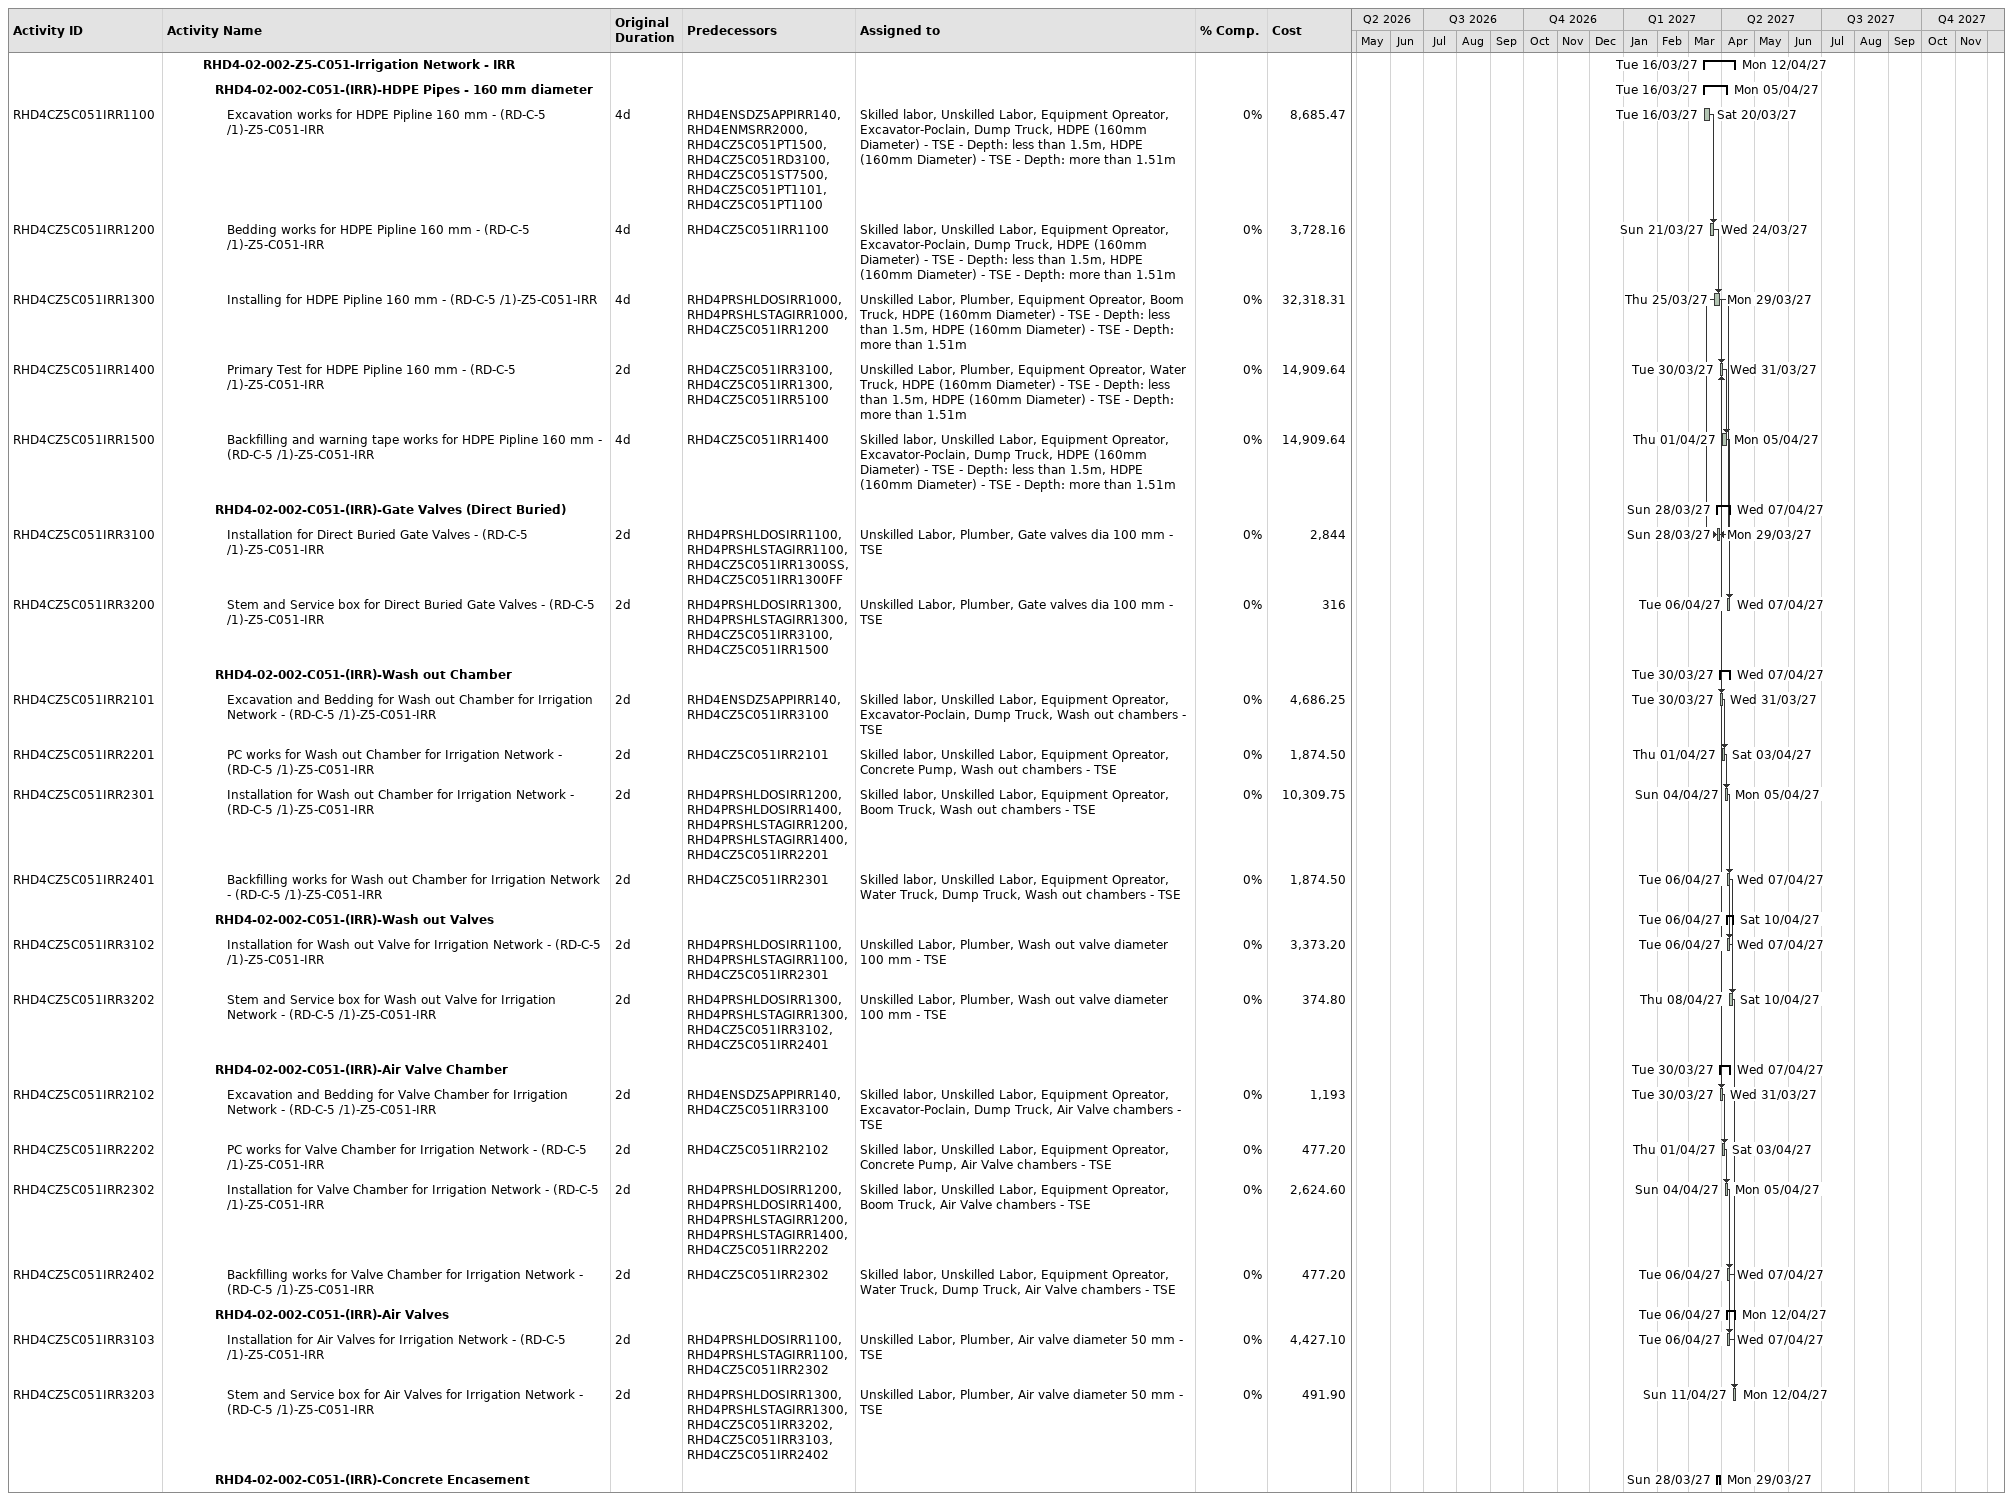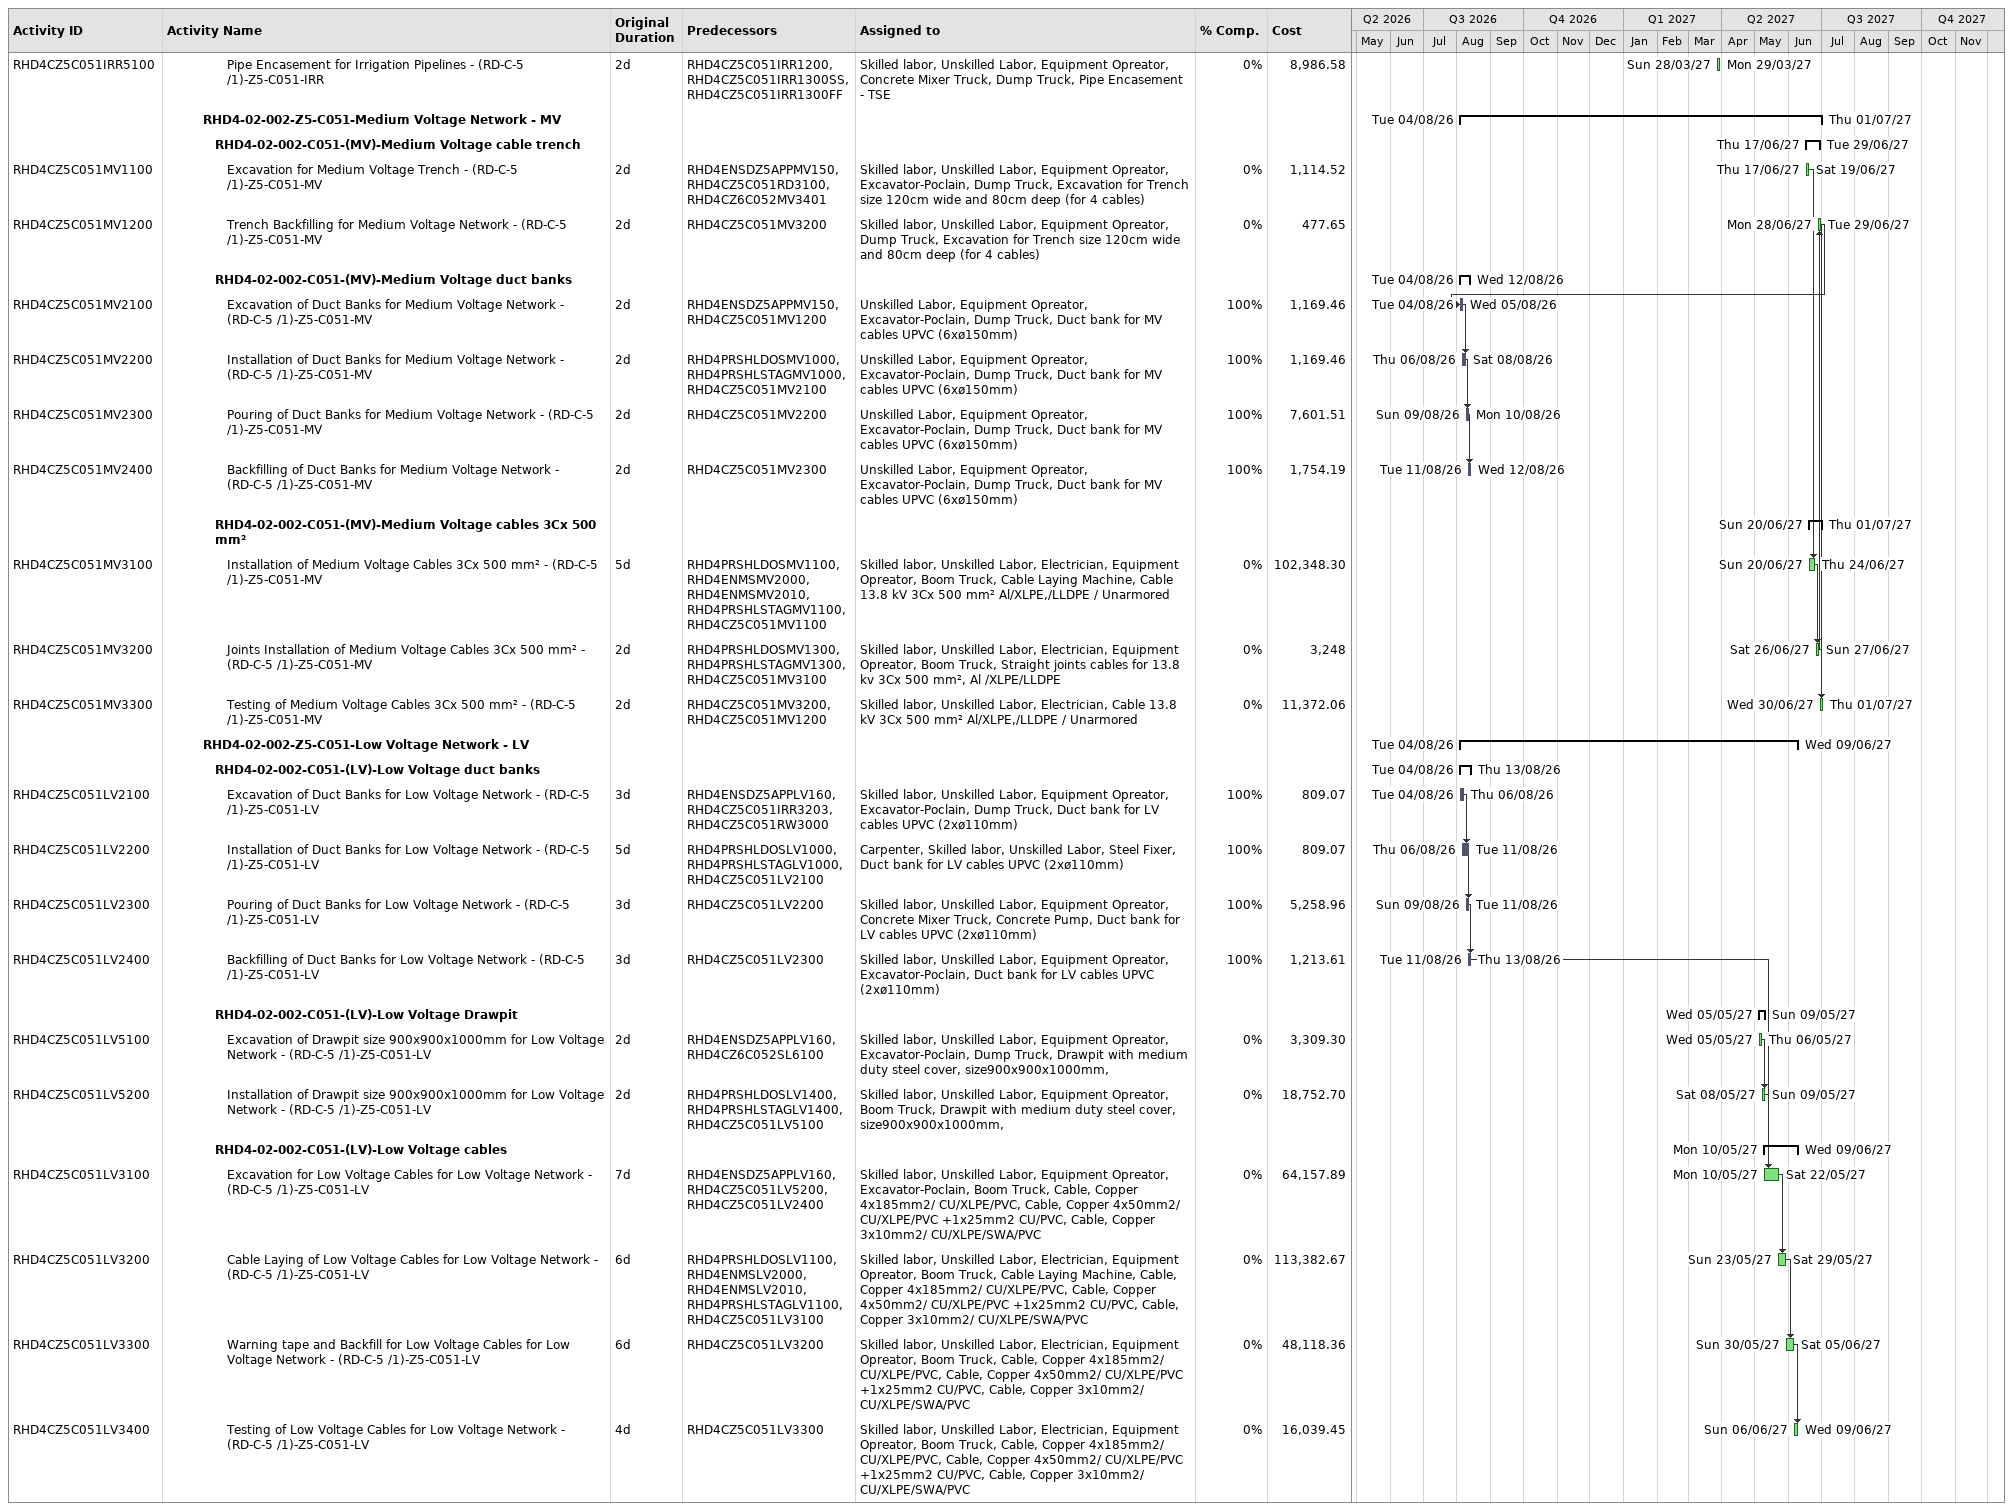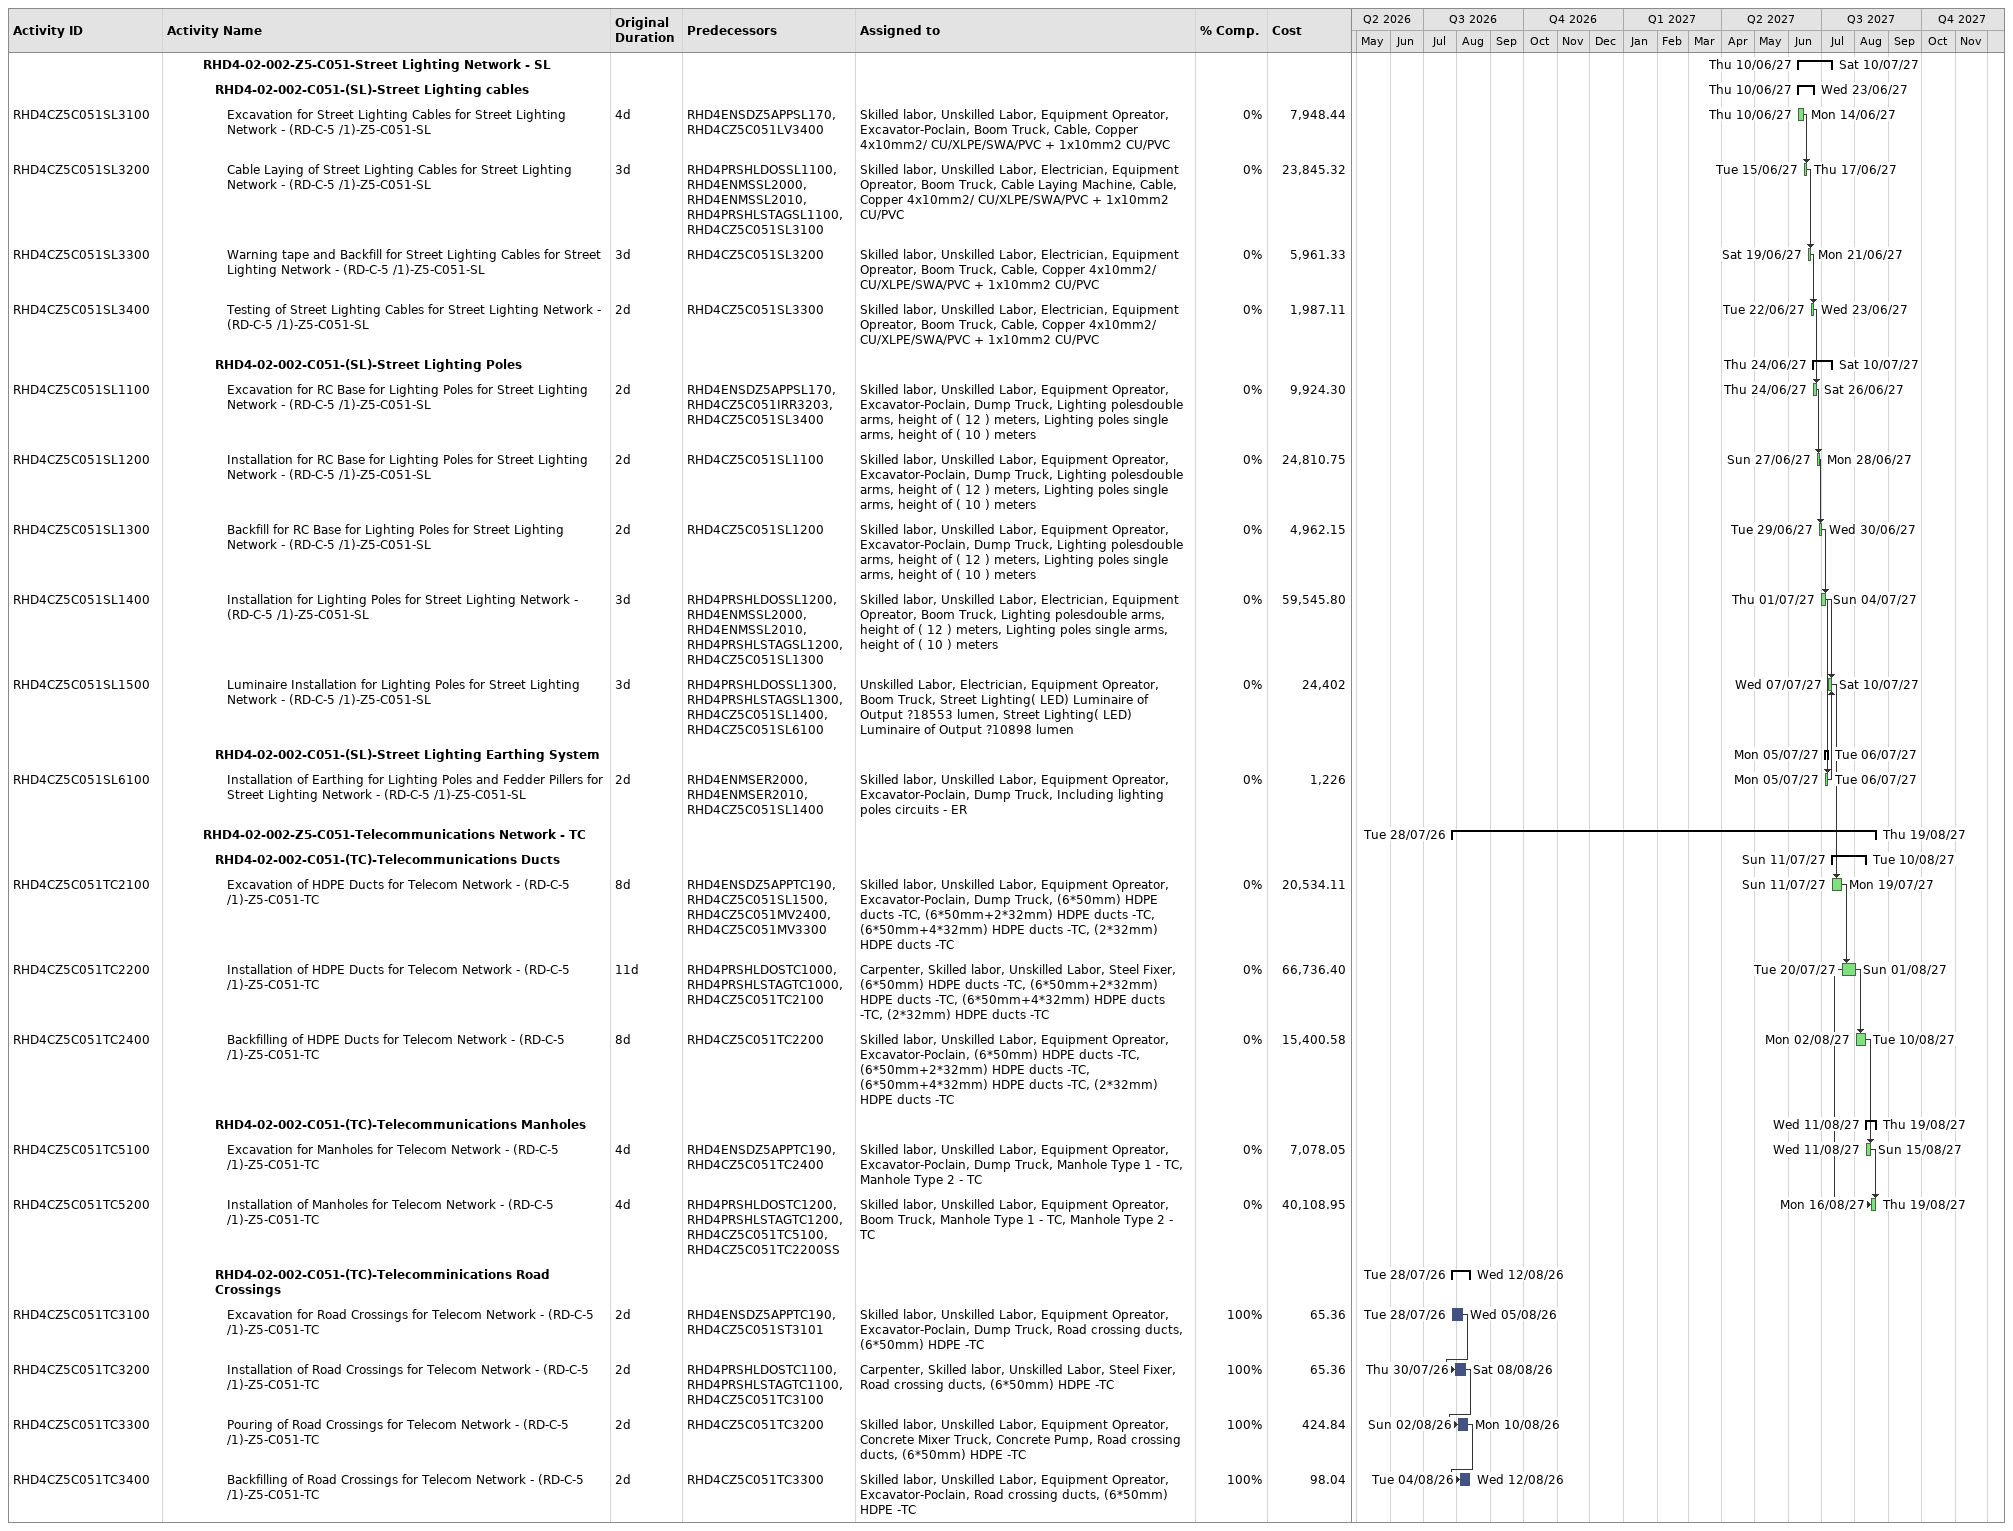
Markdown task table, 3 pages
| ID | Level | Task | Original duration | Start | Finish | Predecessors | Resources | % complete | Cost |
|---|---|---|---|---|---|---|---|---|---|
|  | 4 | **RHD4-02-002-Z5-C051-Irrigation Network - IRR** |  | 2027-03-16 | 2027-04-12 |  |  |  |  |
|  | 5 | **RHD4-02-002-C051-(IRR)-HDPE Pipes - 160 mm diameter** |  | 2027-03-16 | 2027-04-05 |  |  |  |  |
| RHD4CZ5C051IRR1100 | 6 | Excavation works for HDPE Pipline 160 mm - (RD-C-5 /1)-Z5-C051-IRR | 4d | 2027-03-16 | 2027-03-20 | RHD4ENSDZ5APPIRR140, RHD4ENMSRR2000, RHD4CZ5C051PT1500, RHD4CZ5C051RD3100, RHD4CZ5C051ST7500, RHD4CZ5C051PT1101, RHD4CZ5C051PT1100 | Skilled labor, Unskilled Labor, Equipment Opreator, Excavator-Poclain, Dump Truck, HDPE (160mm Diameter) - TSE - Depth: less than 1.5m, HDPE (160mm Diameter) - TSE - Depth: more than 1.51m | 0 | 8685.47 |
| RHD4CZ5C051IRR1200 | 6 | Bedding works for HDPE Pipline 160 mm - (RD-C-5 /1)-Z5-C051-IRR | 4d | 2027-03-21 | 2027-03-24 | RHD4CZ5C051IRR1100 | Skilled labor, Unskilled Labor, Equipment Opreator, Excavator-Poclain, Dump Truck, HDPE (160mm Diameter) - TSE - Depth: less than 1.5m, HDPE (160mm Diameter) - TSE - Depth: more than 1.51m | 0 | 3728.16 |
| RHD4CZ5C051IRR1300 | 6 | Installing for HDPE Pipline 160 mm - (RD-C-5 /1)-Z5-C051-IRR | 4d | 2027-03-25 | 2027-03-29 | RHD4PRSHLDOSIRR1000, RHD4PRSHLSTAGIRR1000, RHD4CZ5C051IRR1200 | Unskilled Labor, Plumber, Equipment Opreator, Boom Truck, HDPE (160mm Diameter) - TSE - Depth: less than 1.5m, HDPE (160mm Diameter) - TSE - Depth: more than 1.51m | 0 | 32318.31 |
| RHD4CZ5C051IRR1400 | 6 | Primary Test for HDPE Pipline 160 mm - (RD-C-5 /1)-Z5-C051-IRR | 2d | 2027-03-30 | 2027-03-31 | RHD4CZ5C051IRR3100, RHD4CZ5C051IRR1300, RHD4CZ5C051IRR5100 | Unskilled Labor, Plumber, Equipment Opreator, Water Truck, HDPE (160mm Diameter) - TSE - Depth: less than 1.5m, HDPE (160mm Diameter) - TSE - Depth: more than 1.51m | 0 | 14909.64 |
| RHD4CZ5C051IRR1500 | 6 | Backfilling and warning tape works for HDPE Pipline 160 mm - (RD-C-5 /1)-Z5-C051-IRR | 4d | 2027-04-01 | 2027-04-05 | RHD4CZ5C051IRR1400 | Skilled labor, Unskilled Labor, Equipment Opreator, Excavator-Poclain, Dump Truck, HDPE (160mm Diameter) - TSE - Depth: less than 1.5m, HDPE (160mm Diameter) - TSE - Depth: more than 1.51m | 0 | 14909.64 |
|  | 5 | **RHD4-02-002-C051-(IRR)-Gate Valves (Direct Buried)** |  | 2027-03-28 | 2027-04-07 |  |  |  |  |
| RHD4CZ5C051IRR3100 | 6 | Installation for Direct Buried Gate Valves - (RD-C-5 /1)-Z5-C051-IRR | 2d | 2027-03-28 | 2027-03-29 | RHD4PRSHLDOSIRR1100, RHD4PRSHLSTAGIRR1100, RHD4CZ5C051IRR1300SS, RHD4CZ5C051IRR1300FF | Unskilled Labor, Plumber, Gate valves dia 100 mm - TSE | 0 | 2844 |
| RHD4CZ5C051IRR3200 | 6 | Stem and Service box for Direct Buried Gate Valves - (RD-C-5 /1)-Z5-C051-IRR | 2d | 2027-04-06 | 2027-04-07 | RHD4PRSHLDOSIRR1300, RHD4PRSHLSTAGIRR1300, RHD4CZ5C051IRR3100, RHD4CZ5C051IRR1500 | Unskilled Labor, Plumber, Gate valves dia 100 mm - TSE | 0 | 316 |
|  | 5 | **RHD4-02-002-C051-(IRR)-Wash out Chamber** |  | 2027-03-30 | 2027-04-07 |  |  |  |  |
| RHD4CZ5C051IRR2101 | 6 | Excavation and Bedding for Wash out Chamber for Irrigation Network - (RD-C-5 /1)-Z5-C051-IRR | 2d | 2027-03-30 | 2027-03-31 | RHD4ENSDZ5APPIRR140, RHD4CZ5C051IRR3100 | Skilled labor, Unskilled Labor, Equipment Opreator, Excavator-Poclain, Dump Truck, Wash out chambers - TSE | 0 | 4686.25 |
| RHD4CZ5C051IRR2201 | 6 | PC works for Wash out Chamber for Irrigation Network - (RD-C-5 /1)-Z5-C051-IRR | 2d | 2027-04-01 | 2027-04-03 | RHD4CZ5C051IRR2101 | Skilled labor, Unskilled Labor, Equipment Opreator, Concrete Pump, Wash out chambers - TSE | 0 | 1874.50 |
| RHD4CZ5C051IRR2301 | 6 | Installation for Wash out Chamber for Irrigation Network - (RD-C-5 /1)-Z5-C051-IRR | 2d | 2027-04-04 | 2027-04-05 | RHD4PRSHLDOSIRR1200, RHD4PRSHLDOSIRR1400, RHD4PRSHLSTAGIRR1200, RHD4PRSHLSTAGIRR1400, RHD4CZ5C051IRR2201 | Skilled labor, Unskilled Labor, Equipment Opreator, Boom Truck, Wash out chambers - TSE | 0 | 10309.75 |
| RHD4CZ5C051IRR2401 | 6 | Backfilling works for Wash out Chamber for Irrigation Network - (RD-C-5 /1)-Z5-C051-IRR | 2d | 2027-04-06 | 2027-04-07 | RHD4CZ5C051IRR2301 | Skilled labor, Unskilled Labor, Equipment Opreator, Water Truck, Dump Truck, Wash out chambers - TSE | 0 | 1874.50 |
|  | 5 | **RHD4-02-002-C051-(IRR)-Wash out Valves** |  | 2027-04-06 | 2027-04-10 |  |  |  |  |
| RHD4CZ5C051IRR3102 | 6 | Installation for Wash out Valve for Irrigation Network - (RD-C-5 /1)-Z5-C051-IRR | 2d | 2027-04-06 | 2027-04-07 | RHD4PRSHLDOSIRR1100, RHD4PRSHLSTAGIRR1100, RHD4CZ5C051IRR2301 | Unskilled Labor, Plumber, Wash out valve diameter 100 mm - TSE | 0 | 3373.20 |
| RHD4CZ5C051IRR3202 | 6 | Stem and Service box for Wash out Valve for Irrigation Network - (RD-C-5 /1)-Z5-C051-IRR | 2d | 2027-04-08 | 2027-04-10 | RHD4PRSHLDOSIRR1300, RHD4PRSHLSTAGIRR1300, RHD4CZ5C051IRR3102, RHD4CZ5C051IRR2401 | Unskilled Labor, Plumber, Wash out valve diameter 100 mm - TSE | 0 | 374.80 |
|  | 5 | **RHD4-02-002-C051-(IRR)-Air Valve Chamber** |  | 2027-03-30 | 2027-04-07 |  |  |  |  |
| RHD4CZ5C051IRR2102 | 6 | Excavation and Bedding for Valve Chamber for Irrigation Network - (RD-C-5 /1)-Z5-C051-IRR | 2d | 2027-03-30 | 2027-03-31 | RHD4ENSDZ5APPIRR140, RHD4CZ5C051IRR3100 | Skilled labor, Unskilled Labor, Equipment Opreator, Excavator-Poclain, Dump Truck, Air Valve chambers - TSE | 0 | 1193 |
| RHD4CZ5C051IRR2202 | 6 | PC works for Valve Chamber for Irrigation Network - (RD-C-5 /1)-Z5-C051-IRR | 2d | 2027-04-01 | 2027-04-03 | RHD4CZ5C051IRR2102 | Skilled labor, Unskilled Labor, Equipment Opreator, Concrete Pump, Air Valve chambers - TSE | 0 | 477.20 |
| RHD4CZ5C051IRR2302 | 6 | Installation for Valve Chamber for Irrigation Network - (RD-C-5 /1)-Z5-C051-IRR | 2d | 2027-04-04 | 2027-04-05 | RHD4PRSHLDOSIRR1200, RHD4PRSHLDOSIRR1400, RHD4PRSHLSTAGIRR1200, RHD4PRSHLSTAGIRR1400, RHD4CZ5C051IRR2202 | Skilled labor, Unskilled Labor, Equipment Opreator, Boom Truck, Air Valve chambers - TSE | 0 | 2624.60 |
| RHD4CZ5C051IRR2402 | 6 | Backfilling works for Valve Chamber for Irrigation Network - (RD-C-5 /1)-Z5-C051-IRR | 2d | 2027-04-06 | 2027-04-07 | RHD4CZ5C051IRR2302 | Skilled labor, Unskilled Labor, Equipment Opreator, Water Truck, Dump Truck, Air Valve chambers - TSE | 0 | 477.20 |
|  | 5 | **RHD4-02-002-C051-(IRR)-Air Valves** |  | 2027-04-06 | 2027-04-12 |  |  |  |  |
| RHD4CZ5C051IRR3103 | 6 | Installation for Air Valves for Irrigation Network - (RD-C-5 /1)-Z5-C051-IRR | 2d | 2027-04-06 | 2027-04-07 | RHD4PRSHLDOSIRR1100, RHD4PRSHLSTAGIRR1100, RHD4CZ5C051IRR2302 | Unskilled Labor, Plumber, Air valve diameter 50 mm - TSE | 0 | 4427.10 |
| RHD4CZ5C051IRR3203 | 6 | Stem and Service box for Air Valves for Irrigation Network - (RD-C-5 /1)-Z5-C051-IRR | 2d | 2027-04-11 | 2027-04-12 | RHD4PRSHLDOSIRR1300, RHD4PRSHLSTAGIRR1300, RHD4CZ5C051IRR3202, RHD4CZ5C051IRR3103, RHD4CZ5C051IRR2402 | Unskilled Labor, Plumber, Air valve diameter 50 mm - TSE | 0 | 491.90 |
|  | 5 | **RHD4-02-002-C051-(IRR)-Concrete Encasement** |  | 2027-03-28 | 2027-03-29 |  |  |  |  |
| RHD4CZ5C051IRR5100 | 6 | Pipe Encasement for Irrigation Pipelines - (RD-C-5 /1)-Z5-C051-IRR | 2d | 2027-03-28 | 2027-03-29 | RHD4CZ5C051IRR1200, RHD4CZ5C051IRR1300SS, RHD4CZ5C051IRR1300FF | Skilled labor, Unskilled Labor, Equipment Opreator, Concrete Mixer Truck, Dump Truck, Pipe Encasement - TSE | 0 | 8986.58 |
|  | 4 | **RHD4-02-002-Z5-C051-Medium Voltage Network - MV** |  | 2026-08-04 | 2027-07-01 |  |  |  |  |
|  | 5 | **RHD4-02-002-C051-(MV)-Medium Voltage cable trench** |  | 2027-06-17 | 2027-06-29 |  |  |  |  |
| RHD4CZ5C051MV1100 | 6 | Excavation for Medium Voltage Trench - (RD-C-5 /1)-Z5-C051-MV | 2d | 2027-06-17 | 2027-06-19 | RHD4ENSDZ5APPMV150, RHD4CZ5C051RD3100, RHD4CZ6C052MV3401 | Skilled labor, Unskilled Labor, Equipment Opreator, Excavator-Poclain, Dump Truck, Excavation for Trench size 120cm wide and 80cm deep (for 4 cables) | 0 | 1114.52 |
| RHD4CZ5C051MV1200 | 6 | Trench Backfilling for Medium Voltage Network - (RD-C-5 /1)-Z5-C051-MV | 2d | 2027-06-28 | 2027-06-29 | RHD4CZ5C051MV3200 | Skilled labor, Unskilled Labor, Equipment Opreator, Dump Truck, Excavation for Trench size 120cm wide and 80cm deep (for 4 cables) | 0 | 477.65 |
|  | 5 | **RHD4-02-002-C051-(MV)-Medium Voltage duct banks** |  | 2026-08-04 | 2026-08-12 |  |  |  |  |
| RHD4CZ5C051MV2100 | 6 | Excavation of Duct Banks for Medium Voltage Network - (RD-C-5 /1)-Z5-C051-MV | 2d | 2026-08-04 | 2026-08-05 | RHD4ENSDZ5APPMV150, RHD4CZ5C051MV1200 | Unskilled Labor, Equipment Opreator, Excavator-Poclain, Dump Truck, Duct bank for MV cables UPVC (6xø150mm) | 100 | 1169.46 |
| RHD4CZ5C051MV2200 | 6 | Installation of Duct Banks for Medium Voltage Network - (RD-C-5 /1)-Z5-C051-MV | 2d | 2026-08-06 | 2026-08-08 | RHD4PRSHLDOSMV1000, RHD4PRSHLSTAGMV1000, RHD4CZ5C051MV2100 | Unskilled Labor, Equipment Opreator, Excavator-Poclain, Dump Truck, Duct bank for MV cables UPVC (6xø150mm) | 100 | 1169.46 |
| RHD4CZ5C051MV2300 | 6 | Pouring of Duct Banks for Medium Voltage Network - (RD-C-5 /1)-Z5-C051-MV | 2d | 2026-08-09 | 2026-08-10 | RHD4CZ5C051MV2200 | Unskilled Labor, Equipment Opreator, Excavator-Poclain, Dump Truck, Duct bank for MV cables UPVC (6xø150mm) | 100 | 7601.51 |
| RHD4CZ5C051MV2400 | 6 | Backfilling of Duct Banks for Medium Voltage Network - (RD-C-5 /1)-Z5-C051-MV | 2d | 2026-08-11 | 2026-08-12 | RHD4CZ5C051MV2300 | Unskilled Labor, Equipment Opreator, Excavator-Poclain, Dump Truck, Duct bank for MV cables UPVC (6xø150mm) | 100 | 1754.19 |
|  | 5 | **RHD4-02-002-C051-(MV)-Medium Voltage cables 3Cx 500 mm²** |  | 2027-06-20 | 2027-07-01 |  |  |  |  |
| RHD4CZ5C051MV3100 | 6 | Installation of Medium Voltage Cables 3Cx 500 mm² - (RD-C-5 /1)-Z5-C051-MV | 5d | 2027-06-20 | 2027-06-24 | RHD4PRSHLDOSMV1100, RHD4ENMSMV2000, RHD4ENMSMV2010, RHD4PRSHLSTAGMV1100, RHD4CZ5C051MV1100 | Skilled labor, Unskilled Labor, Electrician, Equipment Opreator, Boom Truck, Cable Laying Machine, Cable 13.8 kV 3Cx 500 mm² Al/XLPE,/LLDPE / Unarmored | 0 | 102348.30 |
| RHD4CZ5C051MV3200 | 6 | Joints Installation of Medium Voltage Cables 3Cx 500 mm² - (RD-C-5 /1)-Z5-C051-MV | 2d | 2027-06-26 | 2027-06-27 | RHD4PRSHLDOSMV1300, RHD4PRSHLSTAGMV1300, RHD4CZ5C051MV3100 | Skilled labor, Unskilled Labor, Electrician, Equipment Opreator, Boom Truck, Straight joints cables for 13.8 kv 3Cx 500 mm², Al /XLPE/LLDPE | 0 | 3248 |
| RHD4CZ5C051MV3300 | 6 | Testing of Medium Voltage Cables 3Cx 500 mm² - (RD-C-5 /1)-Z5-C051-MV | 2d | 2027-06-30 | 2027-07-01 | RHD4CZ5C051MV3200, RHD4CZ5C051MV1200 | Skilled labor, Unskilled Labor, Electrician, Cable 13.8 kV 3Cx 500 mm² Al/XLPE,/LLDPE / Unarmored | 0 | 11372.06 |
|  | 4 | **RHD4-02-002-Z5-C051-Low Voltage Network - LV** |  | 2026-08-04 | 2027-06-09 |  |  |  |  |
|  | 5 | **RHD4-02-002-C051-(LV)-Low Voltage duct banks** |  | 2026-08-04 | 2026-08-13 |  |  |  |  |
| RHD4CZ5C051LV2100 | 6 | Excavation of Duct Banks for Low Voltage Network - (RD-C-5 /1)-Z5-C051-LV | 3d | 2026-08-04 | 2026-08-06 | RHD4ENSDZ5APPLV160, RHD4CZ5C051IRR3203, RHD4CZ5C051RW3000 | Skilled labor, Unskilled Labor, Equipment Opreator, Excavator-Poclain, Dump Truck, Duct bank for LV cables UPVC (2xø110mm) | 100 | 809.07 |
| RHD4CZ5C051LV2200 | 6 | Installation of Duct Banks for Low Voltage Network - (RD-C-5 /1)-Z5-C051-LV | 5d | 2026-08-06 | 2026-08-11 | RHD4PRSHLDOSLV1000, RHD4PRSHLSTAGLV1000, RHD4CZ5C051LV2100 | Carpenter, Skilled labor, Unskilled Labor, Steel Fixer, Duct bank for LV cables UPVC (2xø110mm) | 100 | 809.07 |
| RHD4CZ5C051LV2300 | 6 | Pouring of Duct Banks for Low Voltage Network - (RD-C-5 /1)-Z5-C051-LV | 3d | 2026-08-09 | 2026-08-11 | RHD4CZ5C051LV2200 | Skilled labor, Unskilled Labor, Equipment Opreator, Concrete Mixer Truck, Concrete Pump, Duct bank for LV cables UPVC (2xø110mm) | 100 | 5258.96 |
| RHD4CZ5C051LV2400 | 6 | Backfilling of Duct Banks for Low Voltage Network - (RD-C-5 /1)-Z5-C051-LV | 3d | 2026-08-11 | 2026-08-13 | RHD4CZ5C051LV2300 | Skilled labor, Unskilled Labor, Equipment Opreator, Excavator-Poclain, Duct bank for LV cables UPVC (2xø110mm) | 100 | 1213.61 |
|  | 5 | **RHD4-02-002-C051-(LV)-Low Voltage Drawpit** |  | 2027-05-05 | 2027-05-09 |  |  |  |  |
| RHD4CZ5C051LV5100 | 6 | Excavation of Drawpit size 900x900x1000mm for Low Voltage Network - (RD-C-5 /1)-Z5-C051-LV | 2d | 2027-05-05 | 2027-05-06 | RHD4ENSDZ5APPLV160, RHD4CZ6C052SL6100 | Skilled labor, Unskilled Labor, Equipment Opreator, Excavator-Poclain, Dump Truck, Drawpit with medium duty steel cover, size900x900x1000mm, | 0 | 3309.30 |
| RHD4CZ5C051LV5200 | 6 | Installation of Drawpit size 900x900x1000mm for Low Voltage Network - (RD-C-5 /1)-Z5-C051-LV | 2d | 2027-05-08 | 2027-05-09 | RHD4PRSHLDOSLV1400, RHD4PRSHLSTAGLV1400, RHD4CZ5C051LV5100 | Skilled labor, Unskilled Labor, Equipment Opreator, Boom Truck, Drawpit with medium duty steel cover, size900x900x1000mm, | 0 | 18752.70 |
|  | 5 | **RHD4-02-002-C051-(LV)-Low Voltage cables** |  | 2027-05-10 | 2027-06-09 |  |  |  |  |
| RHD4CZ5C051LV3100 | 6 | Excavation for Low Voltage Cables for Low Voltage Network - (RD-C-5 /1)-Z5-C051-LV | 7d | 2027-05-10 | 2027-05-22 | RHD4ENSDZ5APPLV160, RHD4CZ5C051LV5200, RHD4CZ5C051LV2400 | Skilled labor, Unskilled Labor, Equipment Opreator, Excavator-Poclain, Boom Truck, Cable, Copper 4x185mm2/ CU/XLPE/PVC, Cable, Copper 4x50mm2/ CU/XLPE/PVC +1x25mm2 CU/PVC, Cable, Copper 3x10mm2/ CU/XLPE/SWA/PVC | 0 | 64157.89 |
| RHD4CZ5C051LV3200 | 6 | Cable Laying of Low Voltage Cables for Low Voltage Network - (RD-C-5 /1)-Z5-C051-LV | 6d | 2027-05-23 | 2027-05-29 | RHD4PRSHLDOSLV1100, RHD4ENMSLV2000, RHD4ENMSLV2010, RHD4PRSHLSTAGLV1100, RHD4CZ5C051LV3100 | Skilled labor, Unskilled Labor, Electrician, Equipment Opreator, Boom Truck, Cable Laying Machine, Cable, Copper 4x185mm2/ CU/XLPE/PVC, Cable, Copper 4x50mm2/ CU/XLPE/PVC +1x25mm2 CU/PVC, Cable, Copper 3x10mm2/ CU/XLPE/SWA/PVC | 0 | 113382.67 |
| RHD4CZ5C051LV3300 | 6 | Warning tape and Backfill for Low Voltage Cables for Low Voltage Network - (RD-C-5 /1)-Z5-C051-LV | 6d | 2027-05-30 | 2027-06-05 | RHD4CZ5C051LV3200 | Skilled labor, Unskilled Labor, Electrician, Equipment Opreator, Boom Truck, Cable, Copper 4x185mm2/ CU/XLPE/PVC, Cable, Copper 4x50mm2/ CU/XLPE/PVC +1x25mm2 CU/PVC, Cable, Copper 3x10mm2/ CU/XLPE/SWA/PVC | 0 | 48118.36 |
| RHD4CZ5C051LV3400 | 6 | Testing of Low Voltage Cables for Low Voltage Network - (RD-C-5 /1)-Z5-C051-LV | 4d | 2027-06-06 | 2027-06-09 | RHD4CZ5C051LV3300 | Skilled labor, Unskilled Labor, Electrician, Equipment Opreator, Boom Truck, Cable, Copper 4x185mm2/ CU/XLPE/PVC, Cable, Copper 4x50mm2/ CU/XLPE/PVC +1x25mm2 CU/PVC, Cable, Copper 3x10mm2/ CU/XLPE/SWA/PVC | 0 | 16039.45 |
|  | 4 | **RHD4-02-002-Z5-C051-Street Lighting Network - SL** |  | 2027-06-10 | 2027-07-10 |  |  |  |  |
|  | 5 | **RHD4-02-002-C051-(SL)-Street Lighting cables** |  | 2027-06-10 | 2027-06-23 |  |  |  |  |
| RHD4CZ5C051SL3100 | 6 | Excavation for Street Lighting Cables for Street Lighting Network - (RD-C-5 /1)-Z5-C051-SL | 4d | 2027-06-10 | 2027-06-14 | RHD4ENSDZ5APPSL170, RHD4CZ5C051LV3400 | Skilled labor, Unskilled Labor, Equipment Opreator, Excavator-Poclain, Boom Truck, Cable, Copper 4x10mm2/ CU/XLPE/SWA/PVC + 1x10mm2 CU/PVC | 0 | 7948.44 |
| RHD4CZ5C051SL3200 | 6 | Cable Laying of Street Lighting Cables for Street Lighting Network - (RD-C-5 /1)-Z5-C051-SL | 3d | 2027-06-15 | 2027-06-17 | RHD4PRSHLDOSSL1100, RHD4ENMSSL2000, RHD4ENMSSL2010, RHD4PRSHLSTAGSL1100, RHD4CZ5C051SL3100 | Skilled labor, Unskilled Labor, Electrician, Equipment Opreator, Boom Truck, Cable Laying Machine, Cable, Copper 4x10mm2/ CU/XLPE/SWA/PVC + 1x10mm2 CU/PVC | 0 | 23845.32 |
| RHD4CZ5C051SL3300 | 6 | Warning tape and Backfill for Street Lighting Cables for Street Lighting Network - (RD-C-5 /1)-Z5-C051-SL | 3d | 2027-06-19 | 2027-06-21 | RHD4CZ5C051SL3200 | Skilled labor, Unskilled Labor, Electrician, Equipment Opreator, Boom Truck, Cable, Copper 4x10mm2/ CU/XLPE/SWA/PVC + 1x10mm2 CU/PVC | 0 | 5961.33 |
| RHD4CZ5C051SL3400 | 6 | Testing of Street Lighting Cables for Street Lighting Network - (RD-C-5 /1)-Z5-C051-SL | 2d | 2027-06-22 | 2027-06-23 | RHD4CZ5C051SL3300 | Skilled labor, Unskilled Labor, Electrician, Equipment Opreator, Boom Truck, Cable, Copper 4x10mm2/ CU/XLPE/SWA/PVC + 1x10mm2 CU/PVC | 0 | 1987.11 |
|  | 5 | **RHD4-02-002-C051-(SL)-Street Lighting Poles** |  | 2027-06-24 | 2027-07-10 |  |  |  |  |
| RHD4CZ5C051SL1100 | 6 | Excavation for RC Base for Lighting Poles for Street Lighting Network - (RD-C-5 /1)-Z5-C051-SL | 2d | 2027-06-24 | 2027-06-26 | RHD4ENSDZ5APPSL170, RHD4CZ5C051IRR3203, RHD4CZ5C051SL3400 | Skilled labor, Unskilled Labor, Equipment Opreator, Excavator-Poclain, Dump Truck, Lighting polesdouble arms, height of ( 12 ) meters, Lighting poles single arms, height of ( 10 ) meters | 0 | 9924.30 |
| RHD4CZ5C051SL1200 | 6 | Installation for RC Base for Lighting Poles for Street Lighting Network - (RD-C-5 /1)-Z5-C051-SL | 2d | 2027-06-27 | 2027-06-28 | RHD4CZ5C051SL1100 | Skilled labor, Unskilled Labor, Equipment Opreator, Excavator-Poclain, Dump Truck, Lighting polesdouble arms, height of ( 12 ) meters, Lighting poles single arms, height of ( 10 ) meters | 0 | 24810.75 |
| RHD4CZ5C051SL1300 | 6 | Backfill for RC Base for Lighting Poles for Street Lighting Network - (RD-C-5 /1)-Z5-C051-SL | 2d | 2027-06-29 | 2027-06-30 | RHD4CZ5C051SL1200 | Skilled labor, Unskilled Labor, Equipment Opreator, Excavator-Poclain, Dump Truck, Lighting polesdouble arms, height of ( 12 ) meters, Lighting poles single arms, height of ( 10 ) meters | 0 | 4962.15 |
| RHD4CZ5C051SL1400 | 6 | Installation for Lighting Poles for Street Lighting Network - (RD-C-5 /1)-Z5-C051-SL | 3d | 2027-07-01 | 2027-07-04 | RHD4PRSHLDOSSL1200, RHD4ENMSSL2000, RHD4ENMSSL2010, RHD4PRSHLSTAGSL1200, RHD4CZ5C051SL1300 | Skilled labor, Unskilled Labor, Electrician, Equipment Opreator, Boom Truck, Lighting polesdouble arms, height of ( 12 ) meters, Lighting poles single arms, height of ( 10 ) meters | 0 | 59545.80 |
| RHD4CZ5C051SL1500 | 6 | Luminaire Installation for Lighting Poles for Street Lighting Network - (RD-C-5 /1)-Z5-C051-SL | 3d | 2027-07-07 | 2027-07-10 | RHD4PRSHLDOSSL1300, RHD4PRSHLSTAGSL1300, RHD4CZ5C051SL1400, RHD4CZ5C051SL6100 | Unskilled Labor, Electrician, Equipment Opreator, Boom Truck, Street Lighting( LED) Luminaire of Output ?18553 lumen, Street Lighting( LED) Luminaire of Output ?10898 lumen | 0 | 24402 |
|  | 5 | **RHD4-02-002-C051-(SL)-Street Lighting Earthing System** |  | 2027-07-05 | 2027-07-06 |  |  |  |  |
| RHD4CZ5C051SL6100 | 6 | Installation of Earthing for Lighting Poles and Fedder Pillers for Street Lighting Network - (RD-C-5 /1)-Z5-C051-SL | 2d | 2027-07-05 | 2027-07-06 | RHD4ENMSER2000, RHD4ENMSER2010, RHD4CZ5C051SL1400 | Skilled labor, Unskilled Labor, Equipment Opreator, Excavator-Poclain, Dump Truck, Including lighting poles circuits - ER | 0 | 1226 |
|  | 4 | **RHD4-02-002-Z5-C051-Telecommunications Network - TC** |  | 2026-07-28 | 2027-08-19 |  |  |  |  |
|  | 5 | **RHD4-02-002-C051-(TC)-Telecommunications Ducts** |  | 2027-07-11 | 2027-08-10 |  |  |  |  |
| RHD4CZ5C051TC2100 | 6 | Excavation of HDPE Ducts for Telecom Network - (RD-C-5 /1)-Z5-C051-TC | 8d | 2027-07-11 | 2027-07-19 | RHD4ENSDZ5APPTC190, RHD4CZ5C051SL1500, RHD4CZ5C051MV2400, RHD4CZ5C051MV3300 | Skilled labor, Unskilled Labor, Equipment Opreator, Excavator-Poclain, Dump Truck, (6*50mm) HDPE ducts -TC, (6*50mm+2*32mm) HDPE ducts -TC, (6*50mm+4*32mm) HDPE ducts -TC, (2*32mm) HDPE ducts -TC | 0 | 20534.11 |
| RHD4CZ5C051TC2200 | 6 | Installation of HDPE Ducts for Telecom Network - (RD-C-5 /1)-Z5-C051-TC | 11d | 2027-07-20 | 2027-08-01 | RHD4PRSHLDOSTC1000, RHD4PRSHLSTAGTC1000, RHD4CZ5C051TC2100 | Carpenter, Skilled labor, Unskilled Labor, Steel Fixer, (6*50mm) HDPE ducts -TC, (6*50mm+2*32mm) HDPE ducts -TC, (6*50mm+4*32mm) HDPE ducts -TC, (2*32mm) HDPE ducts -TC | 0 | 66736.40 |
| RHD4CZ5C051TC2400 | 6 | Backfilling of HDPE Ducts for Telecom Network - (RD-C-5 /1)-Z5-C051-TC | 8d | 2027-08-02 | 2027-08-10 | RHD4CZ5C051TC2200 | Skilled labor, Unskilled Labor, Equipment Opreator, Excavator-Poclain, (6*50mm) HDPE ducts -TC, (6*50mm+2*32mm) HDPE ducts -TC, (6*50mm+4*32mm) HDPE ducts -TC, (2*32mm) HDPE ducts -TC | 0 | 15400.58 |
|  | 5 | **RHD4-02-002-C051-(TC)-Telecommunications Manholes** |  | 2027-08-11 | 2027-08-19 |  |  |  |  |
| RHD4CZ5C051TC5100 | 6 | Excavation for Manholes for Telecom Network - (RD-C-5 /1)-Z5-C051-TC | 4d | 2027-08-11 | 2027-08-15 | RHD4ENSDZ5APPTC190, RHD4CZ5C051TC2400 | Skilled labor, Unskilled Labor, Equipment Opreator, Excavator-Poclain, Dump Truck, Manhole Type 1 - TC, Manhole Type 2 - TC | 0 | 7078.05 |
| RHD4CZ5C051TC5200 | 6 | Installation of Manholes for Telecom Network - (RD-C-5 /1)-Z5-C051-TC | 4d | 2027-08-16 | 2027-08-19 | RHD4PRSHLDOSTC1200, RHD4PRSHLSTAGTC1200, RHD4CZ5C051TC5100, RHD4CZ5C051TC2200SS | Skilled labor, Unskilled Labor, Equipment Opreator, Boom Truck, Manhole Type 1 - TC, Manhole Type 2 - TC | 0 | 40108.95 |
|  | 5 | **RHD4-02-002-C051-(TC)-Telecomminications Road Crossings** |  | 2026-07-28 | 2026-08-12 |  |  |  |  |
| RHD4CZ5C051TC3100 | 6 | Excavation for Road Crossings for Telecom Network - (RD-C-5 /1)-Z5-C051-TC | 2d | 2026-07-28 | 2026-08-05 | RHD4ENSDZ5APPTC190, RHD4CZ5C051ST3101 | Skilled labor, Unskilled Labor, Equipment Opreator, Excavator-Poclain, Dump Truck, Road crossing ducts, (6*50mm) HDPE -TC | 100 | 65.36 |
| RHD4CZ5C051TC3200 | 6 | Installation of Road Crossings for Telecom Network - (RD-C-5 /1)-Z5-C051-TC | 2d | 2026-07-30 | 2026-08-08 | RHD4PRSHLDOSTC1100, RHD4PRSHLSTAGTC1100, RHD4CZ5C051TC3100 | Carpenter, Skilled labor, Unskilled Labor, Steel Fixer, Road crossing ducts, (6*50mm) HDPE -TC | 100 | 65.36 |
| RHD4CZ5C051TC3300 | 6 | Pouring of Road Crossings for Telecom Network - (RD-C-5 /1)-Z5-C051-TC | 2d | 2026-08-02 | 2026-08-10 | RHD4CZ5C051TC3200 | Skilled labor, Unskilled Labor, Equipment Opreator, Concrete Mixer Truck, Concrete Pump, Road crossing ducts, (6*50mm) HDPE -TC | 100 | 424.84 |
| RHD4CZ5C051TC3400 | 6 | Backfilling of Road Crossings for Telecom Network - (RD-C-5 /1)-Z5-C051-TC | 2d | 2026-08-04 | 2026-08-12 | RHD4CZ5C051TC3300 | Skilled labor, Unskilled Labor, Equipment Opreator, Excavator-Poclain, Road crossing ducts, (6*50mm) HDPE -TC | 100 | 98.04 |
